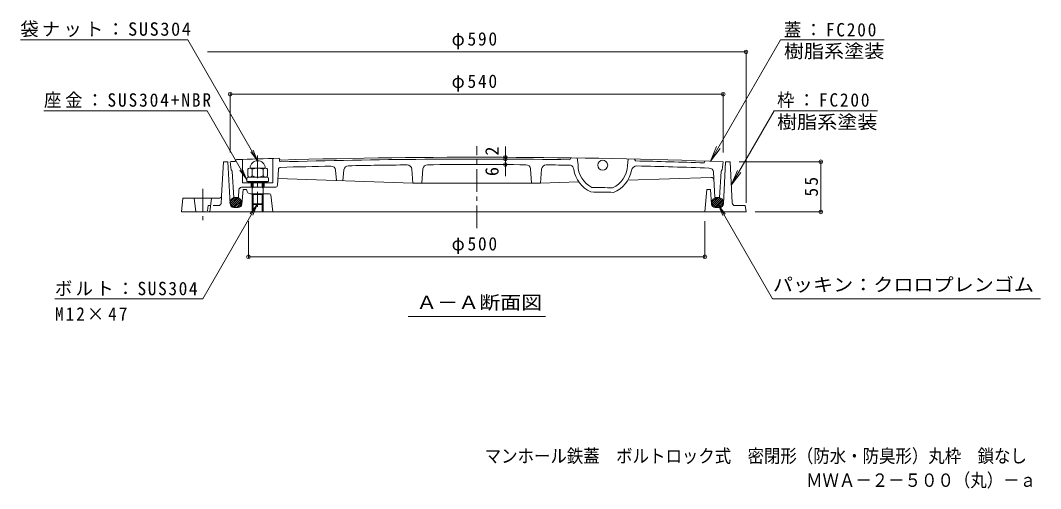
# Model space of a CAD drawing. Units: millimetres, scale not verified. Extents: x -907 to 922, y -708 to 631.
# Drawn here: x -907 to 211, y -708 to -195 of the extents above; entities that cross this region are included whole.
import ezdxf
from ezdxf.enums import TextEntityAlignment as Align

# ---------------------------------------------------------------- set-up
doc = ezdxf.new("R2010")
doc.units = ezdxf.units.MM
doc.header["$LTSCALE"] = 5
doc.header["$PDMODE"] = 32
doc.header["$PDSIZE"] = 4
doc.linetypes.add('CHAIN1', pattern=[8, 5, -1, 1, -1])
doc.linetypes.add('DASHED1', pattern=[1.8, 1.2, -0.6])
for name, color, linetype, lineweight in [('0-1_躯体', 2, 'Continuous', 18), ('0-2_仕上', 3, 'Continuous', 18), ('0-3_建具', 4, 'Continuous', 18), ('0-4_その他', 7, 'Continuous', 18), ('0-5_寸法', 7, 'Continuous', 18), ('0-6_ハッチ', 6, 'Continuous', 18)]:
    doc.layers.add(name, color=color, linetype=linetype, lineweight=lineweight)
doc.layers.add('F-5_F-5ﾚｲﾔ', color=2, linetype='Continuous')
doc.styles.add('ＭＳ ゴシック', font='')
doc.styles.get('ＭＳ ゴシック').set_extended_font_data('MS Gothic')

msp = doc.modelspace()

# ---------------------------------------------------------------- linework, layer by layer
at = {"layer": '0-1_躯体'}
for p, q in [((-686.445, -387.165), (-684.509, -349.981)), ((-684.509, -349.981), (-679.508, -349.981)), ((-677.199, -396.181), (-679.508, -349.981)), ((-136.819, -396.18), (-134.509, -349.98)), ((-129.509, -349.98), (-134.509, -349.98)), ((-127.157, -395.136), (-129.509, -349.98)), ((-729.008, -389.981), (-730.508, -404.981)), ((-689.439, -389.981), (-729.008, -389.981)), ((-716.508, -389.981), (-714.509, -404.981)), ((-697.509, -389.981), (-699.509, -404.981)), ((-664.225, -396.288), (-663.009, -380.481)), ((-663.009, -380.481), (-659.009, -380.481)), ((-658.941, -381.306), (-659.009, -380.481)), ((-633.999, -384.981), (-654.954, -384.981)), ((-653.009, -384.981), (-653.009, -404.981)), ((-652.009, -384.981), (-652.009, -404.981)), ((-642.009, -384.981), (-642.009, -404.981)), ((-641.008, -384.981), (-641.008, -404.981)), ((-632.508, -386.321), (-630.509, -404.981)), ((-149.793, -396.287), (-151.009, -380.48)), ((-668.213, -399.981), (-673.204, -399.981)), ((-145.805, -399.98), (-140.814, -399.98)), ((-124.161, -397.98), (-113.009, -397.98)), ((-113.009, -397.98), (-112.009, -404.98)), ((-730.508, -404.98), (-112.009, -404.98))]:
    msp.add_line(p, q, dxfattribs=at)
at = {"layer": '0-1_躯体', "linetype": 'CHAIN1'}
msp.add_line((-707.009, -379.556), (-707.009, -414.014), dxfattribs=at)
at = {"layer": '0-1_躯体', "linetype": 'DASHED1'}
for p, q in [((-686.86, -395.136), (-686.445, -387.165)), ((-701.008, -397.98), (-702.009, -404.98)), ((-689.856, -397.98), (-701.008, -397.98))]:
    msp.add_line(p, q, dxfattribs=at)
at = {"layer": '0-1_躯体'}
msp.add_lwpolyline([(-151.009, -380.48), (-155.009, -380.48), (-157.009, -404.98)], dxfattribs=at)
for centre, radius, start, end in [((-689.439, -386.981), 3, 270, 357.01851), ((-654.954, -380.981), 4, 184.66669, 270), ((-633.999, -386.481), 1.5, 6.1149, 90), ((-673.204, -395.981), 4, 182.86198, 270), ((-668.213, -395.981), 4, 270, 355.60158), ((-145.805, -395.98), 4, 184.39842, 270), ((-140.814, -395.98), 4, 270, 357.13802), ((-124.161, -394.98), 3, 182.98134, 270)]:
    msp.add_arc(centre, radius, start, end, dxfattribs=at)
at = {"layer": '0-1_躯体', "linetype": 'DASHED1'}
msp.add_arc((-689.856, -394.98), 3, 270, 357.01866, dxfattribs=at)
at = {"layer": '0-2_仕上'}
for p, q in [((-630.509, -372.98), (-630.509, -346.358)), ((-623.509, -346.153), (-622.509, -350.126)), ((-304.009, -345.735), (-305.009, -347.722)), ((-297.009, -345.835), (-296.005, -353.351)), ((-677.009, -349.89), (-676.009, -358.98)), ((-663.509, -372.98), (-663.509, -347.414)), ((-242.014, -354.345), (-241.009, -346.865)), ((-234.009, -347.024), (-233.009, -349.047)), ((-157.009, -349.196), (-158.009, -351.164)), ((-137.008, -349.89), (-138.009, -358.98)), ((-673.009, -388.98), (-674.898, -360.641)), ((-625.352, -375.648), (-624.195, -358.439)), ((-624.863, -368.385), (-477.009, -373.356)), ((-560.508, -370.548), (-561.572, -359.259)), ((-553.508, -370.784), (-552.417, -358.889)), ((-478.129, -358.05), (-477.009, -373.356)), ((-467.009, -373.269), (-465.882, -357.858)), ((-347.008, -373.269), (-348.136, -357.858)), ((-335.888, -358.05), (-337.009, -373.356)), ((-150.298, -367.078), (-241.499, -370.145)), ((-146.008, -388.98), (-147.725, -361.536)), ((-141.009, -388.98), (-139.119, -360.641)), ((-627.846, -377.98), (-664.502, -377.98)), ((-663.509, -372.98), (-630.509, -372.98)), ((-654.009, -372.98), (-654.009, -377.98)), ((-640.009, -372.98), (-640.009, -377.98)), ((-467.009, -373.269), (-347.009, -373.269)), ((-295.359, -371.956), (-337.009, -373.356)), ((-673.009, -388.98), (-668.009, -388.98)), ((-668.009, -388.98), (-667.497, -380.793)), ((-141.009, -388.98), (-146.008, -388.98))]:
    msp.add_line(p, q, dxfattribs=at)
msp.add_circle((-269.008, -353.799), 5.5, dxfattribs=at)
for centre, radius, start, end in [((-407.009, -7845.028), 7502, 91.65373, 92.01031), ((-621.075, -345.583), 2.5, 193.17258, 271.63539), ((-407.009, -7845.028), 7499.999, 87.9369, 91.63503), ((-407.009, -7845.028), 7499.999, 92.03157, 92.0631), ((-672.974, -347.244), 2.5, 272.03172, 351.84576), ((-621.7, -358.606), 2.5, 91.64265, 176.15352), ((-407.009, -7845.028), 7497.999, 89.22055, 91.64696), ((-407.009, -7845.028), 7492, 91.22102, 91.64265), ((-566.55, -359.729), 5, 5.38377, 91.22102), ((-547.438, -359.346), 5, 91.07473, 174.75885), ((-407.009, -7845.028), 7492, 90.58244, 91.07473), ((-483.116, -358.415), 5, 4.18806, 90.59204), ((-460.895, -358.222), 5, 90.41681, 175.81787), ((-407.009, -7845.028), 7492, 89.58762, 90.41238), ((-353.122, -358.222), 5, 4.1821, 89.58321), ((-330.901, -358.415), 5, 89.40796, 175.81194), ((-407.009, -7845.028), 7492, 89.21335, 89.41756), ((-306.623, -359.201), 6, 8.1739, 65.65694), ((-269.008, -353.799), 27, 179.04906, 244.10683), ((-269.008, -353.799), 27, 293.75137, 358.84023), ((-231.619, -360.583), 6, 88.65736, 169.71561), ((-407.009, -7845.028), 7497.999, 88.09692, 88.67026), ((-407.009, -7845.028), 7492.499, 88.05373, 88.65758), ((-152.716, -361.848), 5, 3.57925, 88.05345), ((-676.894, -360.774), 2, 3.81471, 63.73929), ((-269.008, -353.799), 32, 188.17374, 246.17101), ((-269.008, -353.799), 32, 291.69388, 349.71544), ((-150.197, -370.077), 3, 3.57986, 91.92563), ((-137.124, -360.774), 2, 116.26071, 176.18529), ((-664.502, -380.98), 3, 90, 176.42075), ((-627.846, -375.48), 2.5, 270, 356.15401), ((-407.009, -7845.028), 7472, 90.46008, 90.53677), ((-407.009, -7845.028), 7472, 89.46323, 89.53992), ((-407.009, -7845.028), 7468, 88.85773, 89.03168), ((-407.009, -7845.028), 7462.999, 88.84964, 89.03976)]:
    msp.add_arc(centre, radius, start, end, dxfattribs=at)
at = {"layer": '0-3_建具', "linetype": 'CHAIN1'}
for p, q in [((-407.009, -422.937), (-407.009, -332.778)), ((-646.956, -343.049), (-646.956, -399.429))]:
    msp.add_line(p, q, dxfattribs=at)
at = {"layer": '0-3_建具', "color": 2}
for p, q in [((-638.455, -356.851), (-655.455, -356.851)), ((-657.906, -358.266), (-657.906, -365.437)), ((-652.955, -358.265), (-652.955, -365.438)), ((-640.955, -358.265), (-640.955, -365.437)), ((-636.006, -358.266), (-636.006, -365.437))]:
    msp.add_line(p, q, dxfattribs=at)
at = {"layer": '0-3_建具'}
for p, q in [((-658.956, -368.351), (-658.956, -371.651)), ((-636.456, -366.851), (-657.456, -366.851)), ((-634.956, -368.351), (-634.956, -371.651)), ((-658.956, -371.651), (-634.956, -371.651)), ((-652.957, -395.951), (-652.956, -372.951)), ((-640.957, -377.951), (-652.956, -377.951)), ((-651.956, -377.951), (-652.956, -378.951)), ((-651.956, -377.951), (-651.956, -372.951)), ((-641.956, -377.95), (-641.956, -372.951)), ((-641.956, -377.951), (-640.956, -378.951)), ((-651.956, -385.951), (-652.956, -384.951)), ((-640.957, -385.951), (-652.956, -385.951)), ((-651.957, -396.951), (-651.956, -385.951)), ((-641.957, -396.951), (-641.956, -385.951)), ((-641.956, -385.951), (-640.956, -384.951)), ((-641.957, -396.951), (-651.957, -396.951))]:
    msp.add_line(p, q, dxfattribs=at)
at = {"layer": '0-3_建具', "color": 6}
for p, q in [((-657.506, -371.651), (-657.506, -371.951)), ((-657.506, -371.951), (-656.456, -372.951)), ((-657.506, -371.951), (-636.406, -371.951)), ((-656.456, -372.951), (-637.456, -372.951)), ((-636.406, -371.951), (-637.456, -372.951)), ((-636.406, -371.651), (-636.406, -371.951))]:
    msp.add_line(p, q, dxfattribs=at)
at = {"layer": '0-3_建具'}
for points in [[(-641.957, -396.951), (-640.957, -395.951), (-640.957, -372.951)], [(-640.957, -395.951), (-652.957, -395.951), (-651.957, -396.951)]]:
    msp.add_lwpolyline(points, dxfattribs=at)
at = {"layer": '0-3_建具', "color": 2}
for centre, radius, start, end in [((-655.43, -359.723), 2.873, 30.49951, 149.50049), ((-646.955, -370.283), 13.433, 63.46959, 116.53041), ((-638.48, -359.723), 2.873, 30.49951, 149.50049), ((-655.431, -363.979), 2.873, 210.49951, 329.50049), ((-646.956, -353.419), 13.433, 243.46959, 296.53041), ((-638.481, -363.979), 2.873, 210.49951, 329.50049)]:
    msp.add_arc(centre, radius, start, end, dxfattribs=at)
at = {"layer": '0-3_建具'}
for centre, start, end in [((-657.456, -368.351), 90, 180), ((-636.456, -368.351), 0, 90)]:
    msp.add_arc(centre, 1.5, start, end, dxfattribs=at)
at = {"layer": '0-3_建具', "color": 2}
msp.add_ellipse((-646.955, -356.851), major_axis=(8.25, 0), ratio=0.9696, start_param=6.28318531, end_param=9.42477796, dxfattribs=at)
at = {"layer": '0-4_その他'}
for p, q in [((-112.009, -229.651), (-702.009, -229.651)), ((-112.009, -228.151), (-112.009, -394.98)), ((-677.009, -274.491), (-677.009, -339.89)), ((-137.008, -275.991), (-677.009, -275.991)), ((-137.008, -274.491), (-137.008, -339.89)), ((-375.649, -345.095), (-375.649, -333.276)), ((-375.649, -345.095), (-375.649, -347.095)), ((-375.649, -347.095), (-375.649, -353.094)), ((-375.649, -353.094), (-375.649, -365.713)), ((-28.598, -349.98), (-119.509, -349.98)), ((-30.098, -404.98), (-30.098, -349.98)), ((-28.598, -404.98), (-102.009, -404.98)), ((-657.008, -455.619), (-657.008, -414.981)), ((-157.009, -455.619), (-157.009, -414.98)), ((-157.009, -454.119), (-657.008, -454.119))]:
    msp.add_line(p, q, dxfattribs=at)
for p in [(-112.009, -229.651), (-677.009, -275.991), (-137.008, -275.991), (-375.649, -345.095), (-375.649, -347.095), (-375.649, -353.094), (-30.098, -349.98), (-30.098, -404.98), (-657.008, -454.119), (-157.009, -454.119)]:
    msp.add_point(p, dxfattribs=at)
at = {"layer": '0-5_寸法'}
for p, q in [((-906.849, -216.484), (-723.379, -216.484)), ((-646.956, -348.852), (-723.379, -216.484)), ((-150.969, -349.401), (-74.229, -216.484)), ((-74.229, -216.484), (39.435, -216.484)), ((-702.273, -294.174), (-881.023, -294.174)), ((-702.273, -294.174), (-659.009, -369.11)), ((-128.174, -375.602), (-81.162, -294.174)), ((31.931, -294.174), (-81.162, -294.174)), ((-150.969, -349.401), (-144.272, -333.233)), ((-646.956, -348.852), (-654.566, -338.935)), ((-646.956, -348.852), (-651.74, -337.303)), ((-150.969, -349.401), (-140.315, -335.517)), ((-659.009, -369.11), (-663.792, -357.561)), ((-659.009, -369.11), (-666.618, -359.193)), ((-128.174, -375.602), (-121.477, -359.434)), ((-128.174, -375.602), (-117.521, -361.718)), ((-707.106, -500.071), (-647.586, -396.98)), ((-647.586, -396.98), (-655.195, -406.896)), ((-647.586, -396.98), (-652.369, -408.528)), ((-142.306, -397.443), (-137.522, -408.992)), ((-142.306, -397.443), (-134.696, -407.36)), ((-142.306, -397.443), (-83.054, -500.071)), ((-707.106, -500.071), (-869.006, -500.071)), ((210.655, -500.071), (-83.054, -500.071)), ((-482.259, -519.555), (-331.759, -519.555))]:
    msp.add_line(p, q, dxfattribs=at)
at = {"layer": '0-6_ハッチ'}
for p, q in [((-677.282, -394.365), (-671.972, -389.054)), ((-676.974, -396.177), (-669.857, -389.06)), ((-676.213, -397.538), (-668.194, -389.519)), ((-675.148, -398.595), (-666.835, -390.281)), ((-149.442, -394.338), (-144.132, -389.027)), ((-149.134, -396.151), (-142.016, -389.033)), ((-148.373, -397.511), (-140.354, -389.492)), ((-147.308, -398.568), (-138.994, -390.254)), ((-673.815, -399.382), (-665.745, -391.312)), ((-672.184, -399.873), (-664.951, -392.64)), ((-670.126, -399.936), (-664.586, -394.397)), ((-145.974, -399.355), (-137.905, -391.285)), ((-144.344, -399.846), (-137.111, -392.613)), ((-142.285, -399.909), (-136.746, -394.37))]:
    msp.add_line(p, q, dxfattribs=at)
for centre in [(-670.935, -394.48), (-143.083, -394.48)]:
    msp.add_ellipse(centre, major_axis=(-6.349, 0), ratio=0.8662, dxfattribs=at)

# ---------------------------------------------------------------- texts
at = {"layer": '0-4_その他', "color": 2, "style": 'ＭＳ ゴシック'}
for s, p in [('2', (-378.649, -343.276)), ('6', (-378.649, -365.713))]:
    msp.add_text(s, height=14.66, rotation=90, dxfattribs=at).set_placement(p, align=Align.BOTTOM_LEFT)
at = {"layer": '0-4_その他', "color": 2, "char_height": 14.66, "attachment_point": 7, "style": 'ＭＳ ゴシック'}
for s, insert in [('\\T1.21;\\W0.95;φ590', (-434.509, -226.651)), ('\\T1.21;\\W0.95;φ540', (-434.509, -272.991)), ('\\T1.21;\\W0.95;φ500', (-434.509, -451.119))]:
    msp.add_mtext(s, dxfattribs=dict(at, insert=insert))
at = {"layer": '0-4_その他', "color": 2, "insert": (-33.098, -388.105), "char_height": 14.66, "attachment_point": 7, "rotation": 90, "style": 'ＭＳ ゴシック'}
msp.add_mtext('\\T1.27;\\W0.95;55', dxfattribs=at)
at = {"layer": '0-5_寸法', "color": 2, "style": 'ＭＳ ゴシック'}
for s, width, p in [('樹脂系塗装', 1.1, (-70.565, -240.484)), ('樹脂系塗装', 1.1, (-78.069, -318.174)), ('パッキン：クロロプレンゴム', 1.1, (-82.57, -496.408)), ('Ａ－Ａ断面図', 1.15, (-473.259, -515.892))]:
    msp.add_text(s, height=14.66, dxfattribs=dict(at, width=width)).set_placement(p, align=Align.BOTTOM_LEFT)
at = {"layer": '0-5_寸法', "color": 2, "char_height": 14.66, "attachment_point": 7, "style": 'ＭＳ ゴシック'}
for s, insert in [('\\T1.18;袋ナット：SUS304', (-906.849, -213.484)), ('\\T1.21;\\W0.95;蓋：FC200', (-70.565, -213.484)), ('\\T1.22;\\W0.95;座金：SUS304+NBR', (-881.023, -291.174)), ('\\T1.21;\\W0.95;枠：FC200', (-78.069, -291.174)), ('\\T1.19;\\W0.95;ボルト：SUS304', (-869.006, -497.071)), ('\\T1.23;\\W0.95;M12×47', (-869.006, -524.071))]:
    msp.add_mtext(s, dxfattribs=dict(at, insert=insert))
at = {"layer": 'F-5_F-5ﾚｲﾔ', "style": 'ＭＳ ゴシック', "width": 0.9}
for s, p in [('マンホール鉄蓋\u3000ボルトロック式\u3000密閉形（防水・防臭形）丸枠\u3000鎖なし', (-398.25, -684.149)), ('ＭＷＡ－２－５００（丸）－ａ', (-46.272, -710.639))]:
    msp.add_text(s, height=14.66, dxfattribs=at).set_placement(p, align=Align.BOTTOM_LEFT)

doc.saveas('drawing.dxf')
